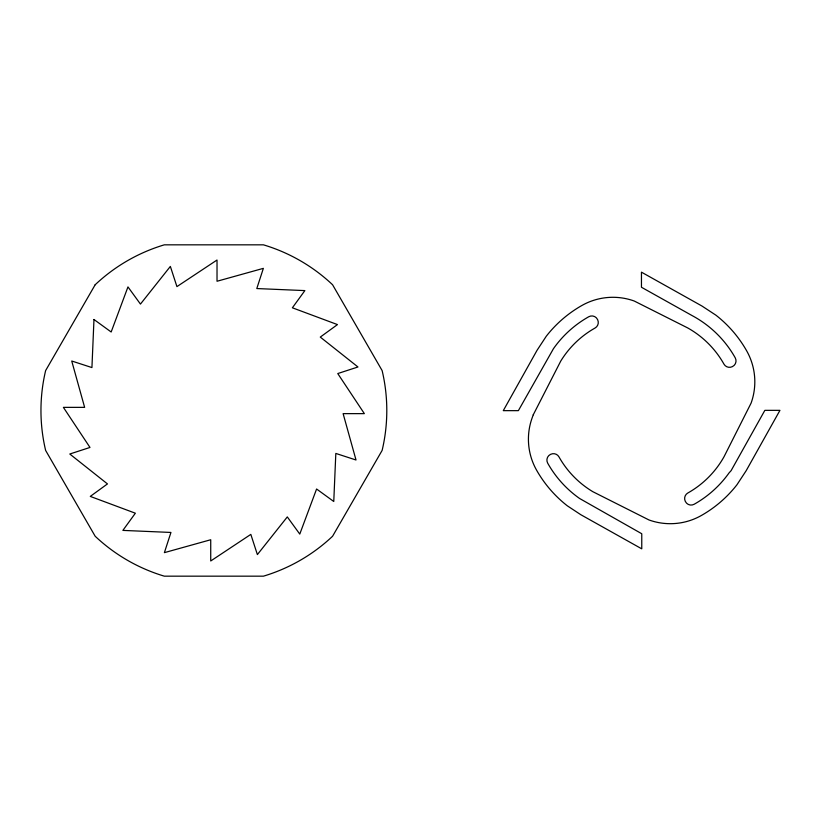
<?xml version="1.0" encoding="UTF-8"?>
<svg xmlns="http://www.w3.org/2000/svg" width="821" height="821" viewBox="0 0 821 821"><rect width="100%" height="100%" fill="white"/><g stroke="black" fill="none" stroke-linecap="round" stroke-linejoin="round"><path stroke-width="1.23" d="M93.974 319.502L91.931 367.572L71.725 361.004L84.635 407.36L63.391 407.36L89.982 447.445L69.785 454.013L107.469 483.918L90.279 496.407L135.362 513.207L122.873 530.397L170.942 532.449L164.385 552.646L210.73 539.746L210.73 560.979L250.826 534.389L257.384 554.586L287.299 516.912L299.778 534.091L316.588 489.008L333.767 501.498L335.82 453.428L356.016 459.996L343.116 413.64L364.36 413.64L337.759 373.555L357.966 366.987L320.282 337.082L337.462 324.593L292.379 307.793L304.868 290.603L256.799 288.551L263.367 268.354L217.021 281.254L217.021 260.021L176.926 286.611L170.358 266.415L140.453 304.088L127.963 286.909L111.163 331.992L93.974 319.502M533.26 414.79L532.152 417.858A62.878 62.878 0 0 0 536.606 470.217A120.728 120.728 0 0 0 567.321 505.818L580.786 514.695L641.765 548.838L641.765 533.742L579.667 498.532A107.551 107.551 0 0 1 547.699 463.177A6.291 6.291 0 0 1 550.439 454.434L550.747 454.29A6.291 6.291 0 0 1 558.968 456.876A94.641 94.641 0 0 0 592.844 491.697L648.97 519.96A62.878 62.878 0 0 0 701.339 515.506A120.728 120.728 0 0 0 736.93 484.79L746.176 470.7L779.95 410.346L764.854 410.346L731.08 470.7L729.089 472.865A107.551 107.551 0 0 1 694.145 504.268A6.291 6.291 0 0 1 685.402 501.518L685.248 501.21A6.291 6.291 0 0 1 687.834 493A94.641 94.641 0 0 0 724.05 456.712L751.082 403.142A62.878 62.878 0 0 0 746.628 350.772A120.728 120.728 0 0 0 715.912 315.182L701.945 306.017L641.458 272.161L641.458 287.258L692.144 315.613A107.551 107.551 0 0 1 735.226 357.823A6.291 6.291 0 0 1 732.476 366.566L732.178 366.71A6.291 6.291 0 0 1 723.958 364.124A94.641 94.641 0 0 0 687.68 327.918L634.264 301.03A62.878 62.878 0 0 0 581.894 305.484A120.728 120.728 0 0 0 546.293 336.21L537.057 350.29L503.283 410.654L518.369 410.654L553.477 348.648A107.551 107.551 0 0 1 588.78 316.732A6.291 6.291 0 0 1 597.524 319.482L597.667 319.79A6.291 6.291 0 0 1 595.092 328A94.641 94.641 0 0 0 560.733 361.107L533.26 414.79M95.174 284.754L45.627 370.579A172.923 172.923 0 0 0 45.627 450.421L95.174 536.246A172.923 172.923 0 0 0 164.323 576.168L263.428 576.168A172.923 172.923 0 0 0 332.577 536.246L382.124 450.421A172.923 172.923 0 0 0 382.124 370.579L332.577 284.754A172.923 172.923 0 0 0 263.428 244.832L164.323 244.832A172.923 172.923 0 0 0 95.174 284.754"/></g></svg>
